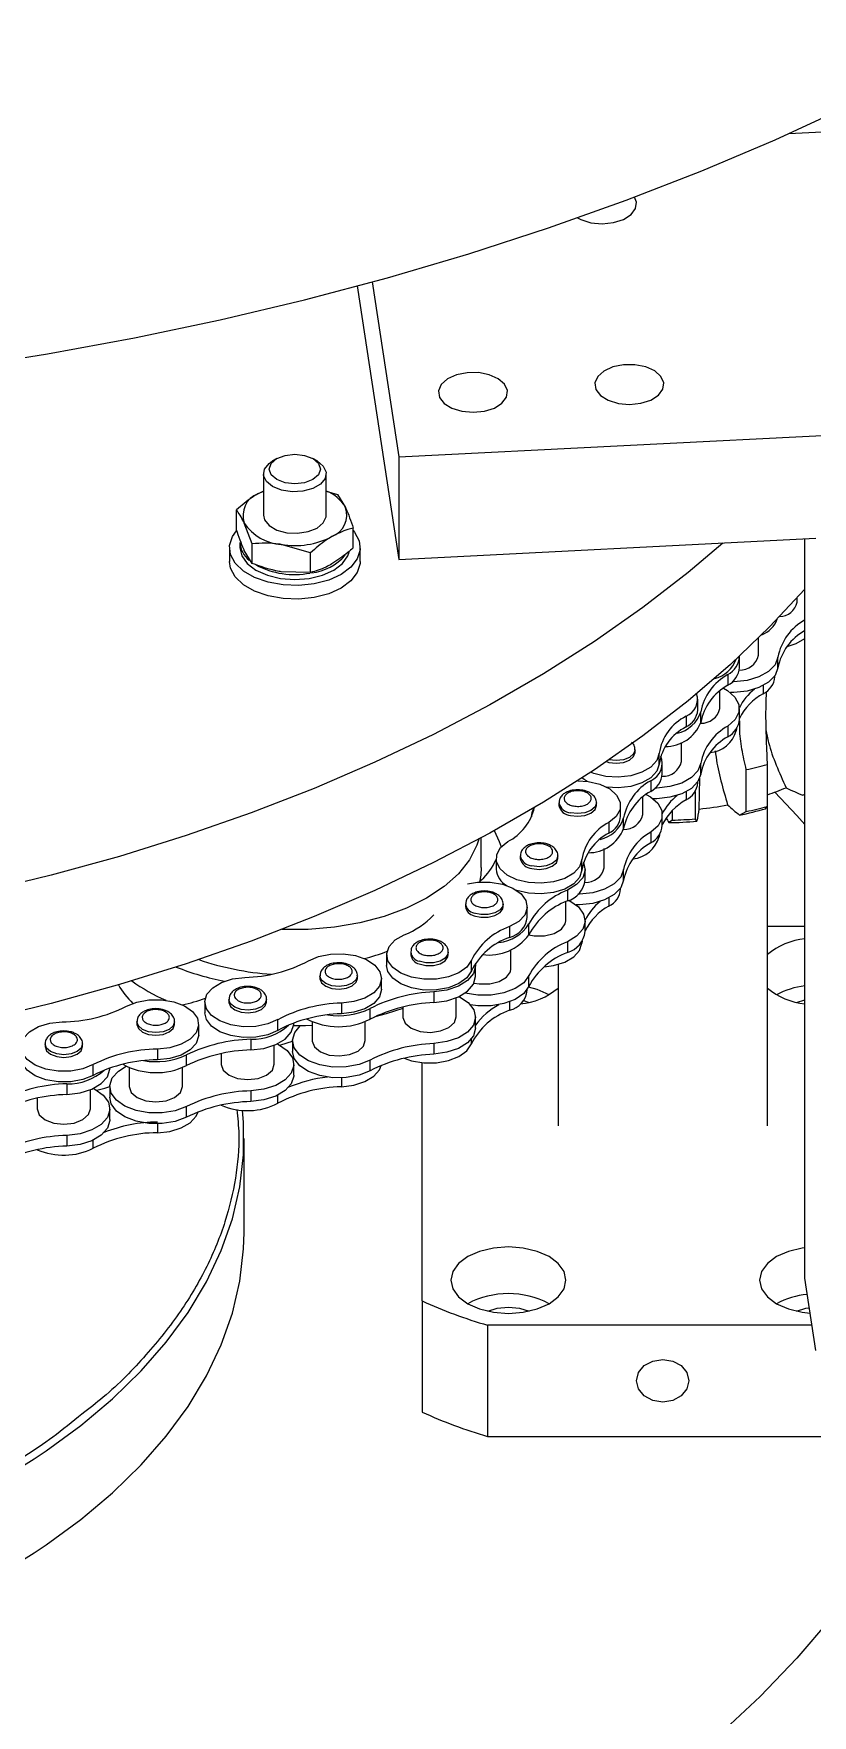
# Model space of a CAD drawing. Header units: millimetres. Extents: x 334 to 3694, y 0 to 2376.
# Drawn here: x 3225.7 to 3270.4, y 1109.7 to 1206.1 of the extents above; entities that cross this region are included whole.
import ezdxf

# ---------------------------------------------------------------- set-up
doc = ezdxf.new("R2010")
doc.units = ezdxf.units.MM
doc.header["$LTSCALE"] = 3
doc.layers.add('1_외형선', color=7, linetype='Continuous', lineweight=25)

msp = doc.modelspace()

# ---------------------------------------------------------------- linework, layer by layer
at = {"layer": '1_외형선'}
for p, q in [((3303.798, 1202.075), (3268.997, 1200.317)), ((3260.27, 1196.4), (3260.163, 1196.683)), ((3244.267, 1191.591), (3246.641, 1175.924)), ((3245.123, 1191.823), (3246.641, 1181.803)), ((3246.641, 1181.803), (3306.413, 1184.822)), ((3239.653, 1181.699), (3239.418, 1181.563)), ((3241.964, 1181.563), (3241.729, 1181.699)), ((3246.641, 1181.803), (3246.641, 1175.924)), ((3238.891, 1180.829), (3238.891, 1178.455)), ((3242.491, 1178.455), (3242.491, 1180.829)), ((3238.891, 1179.821), (3238.57, 1179.679)), ((3242.491, 1179.841), (3243.14, 1179.65)), ((3243.14, 1179.65), (3243.589, 1178.903)), ((3237.345, 1177.623), (3237.345, 1178.754)), ((3238.241, 1176.822), (3237.793, 1178.007)), ((3244.037, 1176.588), (3244.037, 1177.718)), ((3237.541, 1176.887), (3237.541, 1176.593)), ((3238.241, 1175.692), (3238.241, 1176.822)), ((3241.587, 1176.304), (3239.914, 1176.782)), ((3246.641, 1175.924), (3270.55, 1177.132)), ((3269.923, 1134.73), (3269.923, 1177.1)), ((3236.941, 1176.593), (3236.941, 1175.809)), ((3238.241, 1175.692), (3237.793, 1176.439)), ((3241.587, 1175.174), (3241.587, 1176.304)), ((3244.441, 1175.809), (3244.441, 1176.593)), ((3241.587, 1175.174), (3239.914, 1175.214)), ((3269.476, 1173.469), (3269.476, 1173.712)), ((3267.266, 1170.426), (3267.266, 1171.423)), ((3266.171, 1169.726), (3266.171, 1170.338)), ((3268.376, 1169.71), (3268.376, 1170.323)), ((3265.505, 1169.326), (3265.505, 1168.714)), ((3268.202, 1169.201), (3268.202, 1169.261)), ((3265.055, 1167.384), (3265.055, 1168.384)), ((3267.533, 1168.695), (3267.533, 1168.228)), ((3263.781, 1167.296), (3263.781, 1167.908)), ((3263.955, 1166.579), (3263.955, 1167.192)), ((3266.171, 1166.771), (3266.171, 1167.384)), ((3263.113, 1166.935), (3263.113, 1166.323)), ((3265.505, 1166.372), (3265.505, 1165.76)), ((3266.003, 1166.236), (3265.99, 1166.103)), ((3265.99, 1166.103), (3265.99, 1166.216)), ((3262.845, 1164.341), (3262.845, 1165.439)), ((3260.188, 1164.866), (3260.188, 1165.017)), ((3261.569, 1164.197), (3261.569, 1164.81)), ((3261.751, 1163.641), (3261.751, 1164.253)), ((3263.955, 1163.625), (3263.955, 1164.238)), ((3267.764, 1164.168), (3267.764, 1161.767)), ((3261.085, 1163.241), (3261.085, 1162.629)), ((3263.867, 1161.62), (3263.894, 1163.364)), ((3263.896, 1163.364), (3263.896, 1163.392)), ((3266.567, 1161.474), (3266.567, 1163.875)), ((3260.635, 1161.299), (3260.635, 1162.299)), ((3263.113, 1162.61), (3263.113, 1162.143)), ((3263.628, 1162.624), (3263.628, 1161.051)), ((3263.781, 1163.117), (3263.781, 1163.176)), ((3267.779, 1143.469), (3267.779, 1162.44)), ((3269.81, 1162.408), (3269.923, 1162.47)), ((3269.923, 1162.458), (3269.81, 1162.408)), ((3255.824, 1161.975), (3255.824, 1161.823)), ((3257.978, 1161.823), (3257.978, 1161.975)), ((3259.361, 1161.211), (3259.361, 1161.823)), ((3261.751, 1160.687), (3261.751, 1161.299)), ((3262.333, 1160.985), (3262.333, 1161.539)), ((3266.18, 1161.271), (3266.567, 1161.474)), ((3267.674, 1161.638), (3267.764, 1161.767)), ((3254.261, 1161.211), (3254.261, 1161.174)), ((3258.692, 1160.85), (3258.692, 1160.238)), ((3259.534, 1160.495), (3259.534, 1161.107)), ((3262.333, 1160.985), (3262.119, 1160.838)), ((3263.736, 1160.92), (3263.628, 1161.051)), ((3251.371, 1158.27), (3251.371, 1159.967)), ((3258.425, 1158.256), (3258.425, 1159.354)), ((3261.085, 1160.287), (3261.085, 1159.675)), ((3261.583, 1160.151), (3261.569, 1160.018)), ((3261.569, 1160.018), (3261.569, 1160.131)), ((3252.134, 1158.549), (3252.23, 1158.721)), ((3252.23, 1158.781), (3252.23, 1158.168)), ((3253.613, 1158.933), (3253.613, 1158.781)), ((3255.767, 1158.781), (3255.767, 1158.933)), ((3257.148, 1158.112), (3257.148, 1158.725)), ((3257.33, 1157.556), (3257.33, 1158.168)), ((3259.534, 1157.54), (3259.534, 1158.153)), ((3256.309, 1156.964), (3256.309, 1156.352)), ((3258.692, 1156.525), (3258.692, 1156.059)), ((3259.361, 1157.032), (3259.361, 1157.091)), ((3250.473, 1156.176), (3250.473, 1156.024)), ((3252.627, 1156.024), (3252.627, 1156.176)), ((3254.01, 1155.412), (3254.01, 1156.024)), ((3256.214, 1155.214), (3256.214, 1156.309)), ((3253.002, 1154.878), (3253.002, 1154.265)), ((3254.106, 1154.418), (3254.106, 1155.031)), ((3257.33, 1154.602), (3257.33, 1155.214)), ((3267.779, 1154.9), (3269.923, 1154.9)), ((3253.074, 1152.457), (3253.074, 1153.555)), ((3256.309, 1154.01), (3256.309, 1153.398)), ((3257.162, 1154.066), (3257.148, 1153.933)), ((3257.148, 1153.933), (3257.148, 1154.046)), ((3245.95, 1153.268), (3245.95, 1152.655)), ((3247.333, 1153.419), (3247.333, 1153.268)), ((3249.487, 1153.268), (3249.487, 1153.419)), ((3250.808, 1152.34), (3250.808, 1152.952)), ((3251.05, 1152.043), (3251.05, 1152.655)), ((3255.779, 1152.716), (3255.779, 1143.469)), ((3242.123, 1152.064), (3242.123, 1151.912)), ((3244.277, 1151.912), (3244.277, 1152.064)), ((3245.66, 1151.299), (3245.66, 1151.912)), ((3254.106, 1151.464), (3254.106, 1152.076)), ((3236.912, 1150.708), (3236.912, 1150.556)), ((3239.066, 1150.556), (3239.066, 1150.708)), ((3248.659, 1151.138), (3248.659, 1150.525)), ((3249.934, 1149.701), (3249.934, 1150.798)), ((3254.01, 1151.233), (3254.01, 1151.292)), ((3269.445, 1150.54), (3269.923, 1150.692)), ((3235.529, 1150.556), (3235.529, 1149.944)), ((3243.361, 1150.495), (3243.361, 1149.882)), ((3245.004, 1149.575), (3245.004, 1150.187)), ((3246.886, 1150.273), (3246.886, 1149.701)), ((3251.05, 1149.088), (3251.05, 1149.701)), ((3253.002, 1150.572), (3253.002, 1150.086)), ((3253.795, 1150.652), (3254.113, 1150.54)), ((3231.642, 1149.432), (3231.642, 1149.28)), ((3233.796, 1149.28), (3233.796, 1149.432)), ((3235.179, 1148.668), (3235.179, 1149.28)), ((3239.722, 1148.935), (3239.722, 1149.548)), ((3240.629, 1149.331), (3240.629, 1149.358)), ((3241.676, 1149.443), (3241.676, 1148.345)), ((3244.724, 1148.345), (3244.724, 1149.443)), ((3226.372, 1148.156), (3226.372, 1148.004)), ((3228.526, 1148.004), (3228.526, 1148.156)), ((3232.816, 1147.861), (3232.816, 1147.249)), ((3238.169, 1148.423), (3238.169, 1147.811)), ((3239.513, 1146.99), (3239.513, 1148.087)), ((3240.56, 1148.345), (3240.56, 1147.733)), ((3248.659, 1148.184), (3248.659, 1147.571)), ((3250.808, 1148.161), (3250.808, 1148.452)), ((3229.134, 1146.358), (3229.134, 1146.97)), ((3231.195, 1146.811), (3231.195, 1145.714)), ((3234.243, 1145.714), (3234.243, 1146.811)), ((3234.472, 1146.916), (3234.472, 1147.528)), ((3236.465, 1147.602), (3236.465, 1146.99)), ((3240.629, 1146.377), (3240.629, 1146.99)), ((3245.004, 1146.62), (3245.004, 1147.233)), ((3247.979, 1133.431), (3247.979, 1147.078)), ((3227.628, 1145.871), (3227.628, 1145.259)), ((3243.361, 1146.212), (3243.361, 1145.703)), ((3225.925, 1145.05), (3225.925, 1144.438)), ((3228.973, 1144.438), (3228.973, 1145.535)), ((3230.079, 1145.714), (3230.079, 1145.101)), ((3238.169, 1145.469), (3238.169, 1144.857)), ((3239.722, 1144.756), (3239.722, 1145.227)), ((3230.089, 1143.825), (3230.089, 1144.438)), ((3234.472, 1143.962), (3234.472, 1144.574)), ((3232.816, 1143.578), (3232.816, 1143.07)), ((3227.628, 1142.917), (3227.628, 1142.305)), ((3229.134, 1142.178), (3229.134, 1142.652)), ((3237.779, 1137.345), (3237.779, 1142.735)), ((3270.55, 1130.589), (3269.923, 1134.73)), ((3247.979, 1133.431), (3247.979, 1127.062)), ((3270.33, 1132.039), (3251.739, 1132.039)), ((3251.739, 1132.039), (3251.739, 1125.67)), ((3251.739, 1125.67), (3271.819, 1125.67))]:
    msp.add_line(p, q, dxfattribs=at)
at = {"layer": '1_외형선', "flags": 128}
for points in [[(3221.48, 1186.905), (3226.522, 1187.706), (3231.503, 1188.624), (3236.415, 1189.658), (3241.251, 1190.806), (3246.002, 1192.067), (3250.661, 1193.437), (3255.22, 1194.915), (3259.672, 1196.499), (3264.008, 1198.186), (3268.223, 1199.972), (3272.309, 1201.856), (3276.259, 1203.834), (3280.067, 1205.902), (3283.727, 1208.058)], [(3256.893, 1195.494), (3257.088, 1195.395), (3257.663, 1195.217), (3258.306, 1195.157), (3258.949, 1195.221), (3259.52, 1195.401), (3259.96, 1195.679), (3260.219, 1196.024), (3260.27, 1196.4)], [(3252.873, 1185.595), (3252.71, 1185.959), (3252.351, 1186.273), (3251.835, 1186.503), (3251.217, 1186.624), (3250.565, 1186.622), (3249.95, 1186.498), (3249.437, 1186.266), (3249.083, 1185.95), (3248.926, 1185.585), (3248.983, 1185.21), (3249.248, 1184.866), (3249.691, 1184.59), (3250.266, 1184.413), (3250.909, 1184.352), (3251.552, 1184.416), (3252.124, 1184.597), (3252.563, 1184.875), (3252.822, 1185.22), (3252.873, 1185.595)], [(3261.838, 1186.048), (3261.676, 1186.412), (3261.317, 1186.726), (3260.8, 1186.956), (3260.183, 1187.077), (3259.531, 1187.075), (3258.916, 1186.951), (3258.403, 1186.719), (3258.049, 1186.403), (3257.892, 1186.037), (3257.949, 1185.663), (3258.213, 1185.319), (3258.657, 1185.043), (3259.232, 1184.865), (3259.875, 1184.805), (3260.517, 1184.869), (3261.089, 1185.05), (3261.529, 1185.328), (3261.788, 1185.673), (3261.838, 1186.048)], [(3241.964, 1181.564), (3242.322, 1181.268), (3242.484, 1180.919), (3242.43, 1180.56), (3242.165, 1180.233), (3241.723, 1179.978), (3241.157, 1179.825), (3240.534, 1179.794), (3239.93, 1179.887), (3239.418, 1180.094), (3239.059, 1180.39), (3238.898, 1180.738), (3238.952, 1181.098), (3239.216, 1181.425), (3239.418, 1181.563)], [(3241.728, 1181.699), (3242.046, 1181.425), (3242.158, 1181.1), (3242.046, 1180.776), (3241.728, 1180.501), (3241.252, 1180.318), (3240.691, 1180.253), (3240.129, 1180.318), (3239.653, 1180.501), (3239.335, 1180.776), (3239.224, 1181.1), (3239.335, 1181.425), (3239.653, 1181.699), (3240.129, 1181.883), (3240.691, 1181.947), (3241.252, 1181.883), (3241.728, 1181.699)], [(3238.57, 1179.679), (3238.865, 1179.829), (3238.891, 1179.84)], [(3238.891, 1178.455), (3238.952, 1178.186), (3239.216, 1177.859), (3239.658, 1177.604), (3240.225, 1177.451), (3240.848, 1177.42), (3241.452, 1177.513), (3241.964, 1177.72), (3242.322, 1178.016), (3242.484, 1178.364), (3242.491, 1178.455)], [(3265.214, 1176.862), (3263.225, 1175.171), (3260.626, 1173.158), (3257.861, 1171.219), (3254.938, 1169.36), (3251.862, 1167.585), (3248.642, 1165.897), (3245.284, 1164.301), (3241.796, 1162.801), (3238.187, 1161.4), (3234.465, 1160.101), (3230.638, 1158.907), (3226.716, 1157.821), (3222.708, 1156.846)], [(3244.037, 1177.57), (3244.11, 1177.482), (3244.379, 1176.983), (3244.434, 1176.462), (3244.271, 1175.949), (3243.9, 1175.473), (3243.342, 1175.062), (3242.631, 1174.74), (3241.806, 1174.526), (3240.917, 1174.432), (3240.015, 1174.464), (3239.152, 1174.619), (3238.378, 1174.889), (3237.739, 1175.258), (3237.271, 1175.705), (3237.002, 1176.203), (3236.948, 1176.724), (3237.111, 1177.237), (3237.34, 1177.565)], [(3244.441, 1175.809), (3244.434, 1175.679), (3244.271, 1175.165), (3243.9, 1174.689), (3243.342, 1174.278), (3242.631, 1173.957), (3241.806, 1173.742), (3240.917, 1173.648), (3240.015, 1173.68), (3239.152, 1173.835), (3238.378, 1174.105), (3237.739, 1174.474), (3237.271, 1174.921), (3237.002, 1175.419), (3236.941, 1175.809)], [(3237.541, 1176.593), (3237.648, 1176.122), (3237.963, 1175.684), (3238.463, 1175.307), (3239.116, 1175.018), (3239.876, 1174.837), (3240.691, 1174.775), (3241.506, 1174.837), (3242.266, 1175.018), (3242.918, 1175.307), (3243.419, 1175.684), (3243.734, 1176.122), (3243.808, 1176.333)], [(3269.923, 1174.21), (3267.902, 1172.055), (3265.652, 1169.906), (3263.225, 1167.822), (3260.626, 1165.809), (3257.861, 1163.87), (3254.938, 1162.011), (3251.862, 1160.236), (3248.642, 1158.548), (3245.284, 1156.952), (3241.796, 1155.452), (3238.187, 1154.051), (3234.465, 1152.752), (3230.638, 1151.558), (3226.716, 1150.472), (3222.708, 1149.498)], [(3268.907, 1170.935), (3269.424, 1171.106), (3269.923, 1171.394)], [(3268.376, 1170.323), (3268.212, 1169.889), (3267.839, 1169.501), (3267.288, 1169.191), (3266.606, 1168.986), (3265.851, 1168.904), (3265.753, 1168.902)], [(3268.376, 1169.71), (3268.212, 1169.276), (3267.839, 1168.888), (3267.288, 1168.579), (3266.606, 1168.374), (3265.851, 1168.291), (3265.653, 1168.291)], [(3265.253, 1168.539), (3265.489, 1168.406), (3265.917, 1168.037), (3266.141, 1167.613), (3266.145, 1167.169), (3265.927, 1166.743), (3265.505, 1166.372)], [(3261.569, 1164.81), (3261.433, 1164.397), (3261.095, 1164.026), (3260.583, 1163.728), (3259.942, 1163.529), (3259.229, 1163.447), (3258.505, 1163.489), (3257.835, 1163.652), (3257.644, 1163.726)], [(3258.549, 1164.335), (3258.694, 1164.292), (3259.106, 1164.244), (3259.519, 1164.29), (3259.869, 1164.424), (3260.104, 1164.625), (3260.188, 1164.863), (3260.188, 1164.866)], [(3261.569, 1164.197), (3261.433, 1163.785), (3261.095, 1163.413), (3260.583, 1163.115), (3259.942, 1162.917), (3259.229, 1162.835), (3258.571, 1162.868)], [(3260.188, 1165.014), (3260.104, 1164.777), (3259.869, 1164.576), (3259.519, 1164.442), (3259.106, 1164.396), (3258.694, 1164.444)], [(3263.955, 1164.238), (3263.792, 1163.804), (3263.419, 1163.416), (3262.868, 1163.106), (3262.186, 1162.901), (3261.43, 1162.819), (3261.332, 1162.817)], [(3256.907, 1163.243), (3257.506, 1163.2), (3258.177, 1163.037), (3258.736, 1162.769), (3259.135, 1162.418), (3259.338, 1162.015), (3259.329, 1161.595), (3259.107, 1161.195), (3258.692, 1160.85)], [(3257.445, 1163.208), (3257.275, 1163.308), (3257.146, 1163.399)], [(3263.955, 1163.625), (3263.792, 1163.192), (3263.419, 1162.803), (3262.868, 1162.494), (3262.186, 1162.289), (3261.43, 1162.206), (3261.225, 1162.206)], [(3260.833, 1162.454), (3261.069, 1162.321), (3261.496, 1161.952), (3261.721, 1161.528), (3261.724, 1161.084), (3261.506, 1160.658), (3261.085, 1160.287)], [(3268.205, 1162.589), (3269.47, 1161.246), (3269.923, 1160.741)], [(3254.261, 1161.175), (3254.287, 1161.426), (3254.39, 1161.682)], [(3257.977, 1161.971), (3257.894, 1161.735), (3257.659, 1161.533), (3257.308, 1161.4), (3256.896, 1161.353), (3256.484, 1161.402)], [(3256.484, 1161.25), (3256.896, 1161.201), (3257.308, 1161.248), (3257.659, 1161.382), (3257.894, 1161.583), (3257.978, 1161.82), (3257.978, 1161.823)], [(3252.121, 1160.379), (3252.409, 1159.763), (3252.517, 1159.446)], [(3251.237, 1159.895), (3251.127, 1159.556), (3250.697, 1158.712), (3250.064, 1157.912), (3249.241, 1157.172), (3248.243, 1156.507), (3247.091, 1155.931), (3245.809, 1155.455), (3244.423, 1155.09), (3242.961, 1154.842), (3241.453, 1154.717), (3239.948, 1154.716)], [(3257.148, 1158.725), (3257.013, 1158.312), (3256.674, 1157.941), (3256.162, 1157.643), (3255.521, 1157.444), (3254.808, 1157.362), (3254.085, 1157.404), (3253.414, 1157.567), (3252.855, 1157.835), (3252.456, 1158.186), (3252.253, 1158.589), (3252.262, 1159.009), (3252.484, 1159.409), (3252.898, 1159.754)], [(3255.767, 1158.929), (3255.683, 1158.692), (3255.448, 1158.491), (3255.098, 1158.357), (3254.685, 1158.311), (3254.274, 1158.359)], [(3254.274, 1158.207), (3254.685, 1158.159), (3255.098, 1158.205), (3255.448, 1158.339), (3255.683, 1158.54), (3255.767, 1158.778), (3255.767, 1158.781)], [(3257.236, 1158.572), (3257.243, 1158.558), (3257.329, 1158.117), (3257.191, 1157.68), (3256.841, 1157.285), (3256.309, 1156.964)], [(3250.577, 1157.328), (3251.158, 1157.426), (3251.885, 1157.431), (3252.583, 1157.313), (3253.191, 1157.082), (3253.655, 1156.759), (3253.935, 1156.372), (3254.007, 1155.954), (3253.864, 1155.542), (3253.519, 1155.173), (3253.002, 1154.878)], [(3251.371, 1158.27), (3251.344, 1157.83), (3251.272, 1157.435)], [(3257.148, 1158.112), (3257.013, 1157.7), (3256.674, 1157.328), (3256.162, 1157.03), (3255.521, 1156.832), (3254.808, 1156.75), (3254.085, 1156.792), (3253.414, 1156.954), (3253.403, 1156.958)], [(3259.534, 1157.54), (3259.371, 1157.107), (3258.998, 1156.718), (3258.447, 1156.409), (3257.765, 1156.204), (3257.01, 1156.121), (3256.805, 1156.121)], [(3259.534, 1158.153), (3259.371, 1157.719), (3258.998, 1157.331), (3258.447, 1157.021), (3257.765, 1156.816), (3257.01, 1156.734), (3256.912, 1156.732)], [(3252.627, 1156.174), (3252.608, 1156.059), (3252.45, 1155.834), (3252.155, 1155.662), (3251.768, 1155.567), (3251.348, 1155.565), (3250.958, 1155.656)], [(3250.958, 1155.505), (3251.348, 1155.413), (3251.768, 1155.415), (3252.155, 1155.51), (3252.45, 1155.682), (3252.608, 1155.907), (3252.627, 1156.024)], [(3256.38, 1156.385), (3256.447, 1156.352), (3256.94, 1156.011), (3257.243, 1155.603), (3257.329, 1155.162), (3257.191, 1154.726), (3256.841, 1154.33), (3256.309, 1154.01)], [(3254.099, 1154.403), (3254.404, 1154.35), (3254.998, 1154.352), (3255.546, 1154.486), (3255.964, 1154.731), (3256.187, 1155.049), (3256.214, 1155.214)], [(3250.808, 1152.952), (3250.544, 1152.561), (3250.093, 1152.232), (3249.495, 1151.993), (3248.802, 1151.866), (3248.075, 1151.861), (3247.377, 1151.979), (3246.769, 1152.209), (3246.305, 1152.533), (3246.025, 1152.92), (3245.953, 1153.338), (3246.096, 1153.749), (3246.441, 1154.119), (3246.958, 1154.414)], [(3254.979, 1152.579), (3255.521, 1152.653), (3256.162, 1152.851), (3256.674, 1153.149), (3257.013, 1153.521), (3257.148, 1153.933)], [(3241.467, 1152.92), (3242.054, 1153.169), (3242.74, 1153.307), (3243.467, 1153.324), (3244.17, 1153.217), (3244.789, 1152.996), (3245.268, 1152.68), (3245.567, 1152.298), (3245.659, 1151.881), (3245.536, 1151.467), (3245.209, 1151.093), (3244.706, 1150.789), (3244.072, 1150.584), (3243.361, 1150.495)], [(3250.808, 1152.34), (3250.544, 1151.949), (3250.093, 1151.619), (3249.495, 1151.381), (3248.802, 1151.253), (3248.075, 1151.248), (3247.377, 1151.366), (3246.769, 1151.597), (3246.305, 1151.92), (3246.025, 1152.307), (3245.95, 1152.655)], [(3249.487, 1153.418), (3249.468, 1153.303), (3249.31, 1153.078), (3249.015, 1152.905), (3248.628, 1152.811), (3248.207, 1152.809), (3247.818, 1152.9)], [(3247.818, 1152.748), (3248.207, 1152.657), (3248.628, 1152.659), (3249.015, 1152.753), (3249.31, 1152.926), (3249.468, 1153.151), (3249.487, 1153.268)], [(3251.041, 1152.782), (3251.05, 1152.632), (3250.926, 1152.194), (3250.589, 1151.795), (3250.068, 1151.469), (3249.406, 1151.244), (3248.659, 1151.138)], [(3239.722, 1149.548), (3239.135, 1149.3), (3238.449, 1149.161), (3237.722, 1149.145), (3237.019, 1149.251), (3236.4, 1149.472), (3235.921, 1149.788), (3235.622, 1150.17), (3235.53, 1150.587), (3235.653, 1151.001), (3235.98, 1151.376), (3236.483, 1151.679), (3237.117, 1151.884), (3237.828, 1151.973)], [(3242.218, 1151.808), (3242.123, 1152.045), (3242.123, 1152.067)], [(3242.123, 1151.912), (3242.123, 1151.893), (3242.218, 1151.656)], [(3244.277, 1152.065), (3244.207, 1151.844), (3243.984, 1151.638), (3243.642, 1151.497), (3243.233, 1151.442), (3242.818, 1151.482), (3242.462, 1151.611), (3242.218, 1151.808)], [(3242.218, 1151.656), (3242.462, 1151.459), (3242.818, 1151.33), (3243.233, 1151.29), (3243.642, 1151.345), (3243.984, 1151.486), (3244.207, 1151.692), (3244.277, 1151.912)], [(3248.659, 1150.525), (3249.406, 1150.631), (3250.068, 1150.857), (3250.589, 1151.183), (3250.926, 1151.582), (3251.05, 1152.02), (3251.05, 1152.043)], [(3254.106, 1152.076), (3253.808, 1151.667), (3253.317, 1151.325), (3252.677, 1151.079), (3251.942, 1150.95), (3251.173, 1150.949), (3250.446, 1151.073)], [(3250.959, 1151.646), (3251.264, 1151.593), (3251.858, 1151.596), (3252.406, 1151.73), (3252.823, 1151.974), (3253.047, 1152.292), (3253.074, 1152.457)], [(3231.033, 1150.315), (3231.631, 1150.554), (3232.324, 1150.682), (3233.051, 1150.687), (3233.749, 1150.57), (3234.357, 1150.34), (3234.822, 1150.017), (3235.103, 1149.63), (3235.176, 1149.212), (3235.034, 1148.8), (3234.69, 1148.431), (3234.174, 1148.135), (3233.53, 1147.94), (3232.816, 1147.861)], [(3237.007, 1150.453), (3236.913, 1150.689), (3236.912, 1150.711)], [(3239.066, 1150.709), (3238.997, 1150.488), (3238.774, 1150.282), (3238.432, 1150.141), (3238.022, 1150.087), (3237.608, 1150.127), (3237.252, 1150.255), (3237.007, 1150.453)], [(3245.66, 1151.299), (3245.659, 1151.269), (3245.536, 1150.855), (3245.209, 1150.48), (3244.706, 1150.177), (3244.072, 1149.972), (3243.361, 1149.882)], [(3250.1, 1150.872), (3250.129, 1150.858), (3250.633, 1150.523), (3250.949, 1150.118), (3251.05, 1149.678), (3250.926, 1149.24), (3250.589, 1148.841), (3250.068, 1148.515), (3249.406, 1148.289), (3248.659, 1148.184)], [(3254.106, 1151.464), (3253.808, 1151.055), (3253.317, 1150.713), (3252.677, 1150.467), (3251.942, 1150.338), (3251.173, 1150.337), (3250.765, 1150.39)], [(3255.262, 1150.971), (3254.579, 1151.274), (3254.08, 1151.409)], [(3239.722, 1148.935), (3239.135, 1148.687), (3238.449, 1148.549), (3237.722, 1148.532), (3237.019, 1148.639), (3236.4, 1148.86), (3235.921, 1149.175), (3235.622, 1149.558), (3235.529, 1149.944)], [(3236.912, 1150.556), (3236.913, 1150.537), (3237.007, 1150.301)], [(3237.007, 1150.301), (3237.252, 1150.103), (3237.608, 1149.975), (3238.022, 1149.935), (3238.432, 1149.989), (3238.774, 1150.13), (3238.997, 1150.336), (3239.066, 1150.556)], [(3246.886, 1150.181), (3245.923, 1149.88), (3245.273, 1149.712)], [(3246.886, 1149.701), (3246.887, 1149.674), (3247.02, 1149.339)], [(3247.02, 1149.339), (3247.366, 1149.06), (3247.87, 1148.878), (3248.457, 1148.822), (3249.036, 1148.899), (3249.52, 1149.098), (3249.835, 1149.389), (3249.934, 1149.701)], [(3229.134, 1146.97), (3228.537, 1146.731), (3227.844, 1146.603), (3227.117, 1146.597), (3226.419, 1146.715), (3225.811, 1146.945), (3225.346, 1147.268), (3225.065, 1147.655), (3224.992, 1148.072), (3225.133, 1148.484), (3225.478, 1148.854), (3225.994, 1149.149), (3226.638, 1149.345), (3227.352, 1149.423)], [(3231.726, 1149.192), (3231.642, 1149.429), (3231.642, 1149.438)], [(3231.642, 1149.28), (3231.642, 1149.278), (3231.726, 1149.04)], [(3233.796, 1149.43), (3233.716, 1149.197), (3233.484, 1148.994), (3233.136, 1148.859), (3232.724, 1148.81), (3232.311, 1148.857), (3231.961, 1148.991), (3231.726, 1149.192)], [(3231.726, 1149.04), (3231.961, 1148.839), (3232.311, 1148.705), (3232.724, 1148.659), (3233.136, 1148.707), (3233.484, 1148.843), (3233.716, 1149.045), (3233.796, 1149.28)], [(3238.169, 1147.811), (3238.92, 1147.905), (3239.593, 1148.121), (3240.129, 1148.439), (3240.484, 1148.832), (3240.627, 1149.268), (3240.629, 1149.331)], [(3245.004, 1147.233), (3244.372, 1146.98), (3243.641, 1146.843), (3242.872, 1146.833), (3242.131, 1146.952), (3241.481, 1147.188), (3240.976, 1147.523), (3240.66, 1147.928), (3240.56, 1148.368), (3240.683, 1148.806), (3241.001, 1149.189)], [(3241.676, 1149.21), (3241.292, 1149.196), (3240.617, 1149.187)], [(3251.05, 1149.088), (3251.05, 1149.066), (3250.926, 1148.628), (3250.589, 1148.229), (3250.068, 1147.902), (3249.406, 1147.677), (3248.659, 1147.571)], [(3226.456, 1147.916), (3226.372, 1148.153), (3226.372, 1148.162)], [(3226.372, 1148.004), (3226.372, 1148.002), (3226.456, 1147.764)], [(3228.526, 1148.154), (3228.446, 1147.921), (3228.214, 1147.718), (3227.865, 1147.583), (3227.454, 1147.534), (3227.041, 1147.581), (3226.691, 1147.715), (3226.456, 1147.916)], [(3226.456, 1147.764), (3226.691, 1147.563), (3227.041, 1147.429), (3227.454, 1147.383), (3227.865, 1147.431), (3228.214, 1147.567), (3228.446, 1147.769), (3228.526, 1148.004)], [(3235.179, 1148.668), (3235.176, 1148.6), (3235.034, 1148.188), (3234.69, 1147.818), (3234.174, 1147.523), (3233.53, 1147.327), (3232.816, 1147.249)], [(3239.679, 1148.161), (3239.76, 1148.12), (3240.249, 1147.777), (3240.547, 1147.368), (3240.627, 1146.927), (3240.484, 1146.491), (3240.129, 1146.097), (3239.593, 1145.779), (3238.92, 1145.563), (3238.169, 1145.469)], [(3239.824, 1148.085), (3240.251, 1148.211), (3240.56, 1148.319)], [(3241.676, 1148.345), (3241.676, 1148.318), (3241.81, 1147.984)], [(3241.81, 1147.984), (3242.156, 1147.704), (3242.66, 1147.522), (3243.246, 1147.466), (3243.826, 1147.543), (3244.31, 1147.743), (3244.625, 1148.034), (3244.724, 1148.345)], [(3246.949, 1147.333), (3247.377, 1147.187), (3248.075, 1147.069), (3248.802, 1147.074), (3249.495, 1147.202), (3250.093, 1147.44), (3250.544, 1147.77), (3250.808, 1148.161)], [(3229.134, 1146.358), (3228.537, 1146.118), (3227.844, 1145.99), (3227.117, 1145.985), (3226.419, 1146.102), (3225.811, 1146.332), (3225.346, 1146.655), (3225.065, 1147.042), (3224.989, 1147.392)], [(3234.472, 1144.574), (3233.829, 1144.331), (3233.092, 1144.205), (3232.323, 1144.207), (3231.587, 1144.337), (3230.948, 1144.583), (3230.459, 1144.926), (3230.162, 1145.335), (3230.081, 1145.777), (3230.225, 1146.213), (3230.579, 1146.606), (3231.029, 1146.885)], [(3236.465, 1146.99), (3236.465, 1146.986), (3236.584, 1146.649)], [(3236.584, 1146.649), (3236.916, 1146.365), (3237.412, 1146.175), (3237.996, 1146.11), (3238.579, 1146.178), (3239.072, 1146.37), (3239.4, 1146.656), (3239.513, 1146.99)], [(3245.004, 1146.62), (3244.372, 1146.367), (3243.641, 1146.23), (3242.872, 1146.221), (3242.131, 1146.339), (3241.481, 1146.576), (3240.976, 1146.911), (3240.66, 1147.316), (3240.56, 1147.733)], [(3243.361, 1145.703), (3244.072, 1145.793), (3244.706, 1145.998), (3245.209, 1146.301), (3245.536, 1146.676), (3245.635, 1146.919)], [(3227.628, 1145.259), (3228.38, 1145.353), (3229.052, 1145.569), (3229.588, 1145.887), (3229.943, 1146.28), (3230.087, 1146.717), (3230.089, 1146.779)], [(3240.629, 1146.377), (3240.627, 1146.314), (3240.484, 1145.878), (3240.129, 1145.484), (3239.593, 1145.166), (3238.92, 1144.951), (3238.169, 1144.857)], [(3229.139, 1145.609), (3229.22, 1145.568), (3229.709, 1145.225), (3230.006, 1144.816), (3230.087, 1144.375), (3229.943, 1143.939), (3229.588, 1143.545), (3229.052, 1143.227), (3228.38, 1143.011), (3227.628, 1142.917)], [(3229.342, 1145.5), (3229.793, 1145.624), (3230.079, 1145.717)], [(3234.472, 1143.962), (3233.829, 1143.718), (3233.092, 1143.592), (3232.323, 1143.594), (3231.587, 1143.724), (3230.948, 1143.971), (3230.459, 1144.313), (3230.162, 1144.723), (3230.079, 1145.101)], [(3231.195, 1145.714), (3231.195, 1145.71), (3231.314, 1145.373)], [(3231.314, 1145.373), (3231.646, 1145.089), (3232.142, 1144.899), (3232.726, 1144.834), (3233.308, 1144.902), (3233.801, 1145.094), (3234.13, 1145.381), (3234.243, 1145.714)], [(3225.756, 1124.391), (3226.434, 1124.844), (3228.423, 1126.298), (3230.238, 1127.824), (3231.873, 1129.418), (3233.32, 1131.071), (3234.572, 1132.775), (3235.624, 1134.525), (3236.472, 1136.311), (3237.111, 1138.126), (3237.538, 1139.961), (3237.752, 1141.809), (3237.752, 1143.66), (3237.697, 1144.355)], [(3225.925, 1144.438), (3225.925, 1144.434), (3226.043, 1144.097)], [(3226.043, 1144.097), (3226.376, 1143.813), (3226.872, 1143.623), (3227.456, 1143.558), (3228.038, 1143.626), (3228.531, 1143.818), (3228.859, 1144.105), (3228.973, 1144.438)], [(3232.816, 1143.07), (3233.53, 1143.148), (3234.174, 1143.344), (3234.69, 1143.639), (3235.034, 1144.009), (3235.148, 1144.263)], [(3230.089, 1143.825), (3230.087, 1143.762), (3229.943, 1143.326), (3229.588, 1142.932), (3229.052, 1142.614), (3228.38, 1142.399), (3227.628, 1142.305)], [(3225.756, 1119.002), (3226.434, 1119.455), (3228.423, 1120.908), (3230.238, 1122.435), (3231.873, 1124.029), (3233.32, 1125.681), (3234.572, 1127.386), (3235.624, 1129.136), (3236.472, 1130.922), (3237.111, 1132.736), (3237.538, 1134.572), (3237.752, 1136.419), (3237.779, 1137.345)], [(3249.629, 1134.62), (3249.742, 1134.127), (3250.071, 1133.668), (3250.596, 1133.273), (3251.279, 1132.971), (3252.075, 1132.78), (3252.929, 1132.715), (3253.783, 1132.78), (3254.579, 1132.971), (3255.263, 1133.273), (3255.787, 1133.668), (3256.117, 1134.127), (3256.229, 1134.62), (3256.117, 1135.113), (3255.787, 1135.573), (3255.263, 1135.967), (3254.579, 1136.27), (3253.783, 1136.461), (3252.929, 1136.525), (3252.075, 1136.461), (3251.279, 1136.27), (3250.596, 1135.967), (3250.071, 1135.573), (3249.742, 1135.113), (3249.629, 1134.62)], [(3269.923, 1136.481), (3269.775, 1136.461), (3268.979, 1136.27), (3268.296, 1135.967), (3267.771, 1135.573), (3267.442, 1135.113), (3267.329, 1134.62)], [(3267.329, 1134.62), (3267.442, 1134.127), (3267.771, 1133.668), (3268.296, 1133.273), (3268.979, 1132.971), (3269.775, 1132.78), (3270.226, 1132.73)], [(3251.745, 1132.842), (3252.286, 1133.007), (3252.929, 1133.069)], [(3252.929, 1133.069), (3253.572, 1133.007), (3254.113, 1132.842)], [(3269.445, 1132.842), (3269.986, 1133.007), (3270.179, 1133.039)], [(3261.779, 1130.079), (3262.353, 1129.986), (3262.84, 1129.721), (3263.165, 1129.323), (3263.279, 1128.855), (3263.165, 1128.386), (3262.84, 1127.989), (3262.353, 1127.723), (3261.779, 1127.63), (3261.205, 1127.723), (3260.718, 1127.989), (3260.393, 1128.386), (3260.279, 1128.855), (3260.393, 1129.323), (3260.718, 1129.721), (3261.205, 1129.986), (3261.779, 1130.079)], [(3195.779, 1115.242), (3196.177, 1115.272), (3199.34, 1115.58), (3202.461, 1116.009), (3205.524, 1116.558), (3208.518, 1117.224), (3211.428, 1118.003), (3214.241, 1118.893), (3216.945, 1119.889), (3219.527, 1120.988), (3221.977, 1122.184), (3224.283, 1123.471), (3225.756, 1124.391)], [(3196.027, 1109.871), (3196.177, 1109.883), (3199.34, 1110.191), (3202.461, 1110.62), (3205.524, 1111.169), (3208.518, 1111.834), (3211.428, 1112.614), (3214.241, 1113.504), (3216.945, 1114.5), (3219.527, 1115.599), (3221.977, 1116.794), (3224.283, 1118.082), (3225.756, 1119.002)], [(3273.454, 1117.967), (3273.135, 1117.508), (3271.398, 1115.206), (3269.47, 1112.955), (3267.356, 1110.761), (3265.061, 1108.628), (3262.591, 1106.561), (3259.95, 1104.566), (3257.145, 1102.647), (3254.183, 1100.809), (3251.071, 1099.055), (3247.815, 1097.39), (3244.424, 1095.817), (3240.905, 1094.342), (3237.267, 1092.966), (3233.518, 1091.693), (3229.666, 1090.526), (3225.722, 1089.468), (3221.694, 1088.521)]]:
    msp.add_lwpolyline(points, dxfattribs=at)
at = {"layer": '1_외형선'}
for centre, radius, start, end in [((3239.037, 1178.446), 1.319, 110.74208, 199.461), ((3241.73, 1177.838), 2.142, 29.82384, 69.19664), ((3242.345, 1178.464), 1.319, 290.74208, 19.461), ((3240.078, 1179.516), 2.739, 213.43888, 266.5665), ((3238.959, 1176.988), 1.422, 184.06222, 231.42255), ((3240.696, 1181.32), 4.605, 260.2289, 297.35717), ((3241.298, 1178.18), 3.046, 276.54652, 318.62137), ((3240.673, 1179.794), 4.739, 242.0359, 280.86285), ((3268.45, 1173.692), 1.049, 271.39322, 347.73), ((3266.852, 1173.092), 1.602, 292.1173, 338.41126), ((3271.436, 1169.73), 3.117, 118.96606, 169.03846), ((3271.436, 1169.118), 3.117, 118.96606, 169.03846), ((3264.381, 1170.755), 1.692, 282.51226, 341.03988), ((3264.958, 1170.408), 1.213, 296.83388, 358.6939), ((3266.206, 1170.665), 1.086, 267.52056, 347.29478), ((3267.015, 1166.599), 3.117, 118.96606, 169.03846), ((3264.948, 1169.806), 1.226, 297.04382, 356.26069), ((3267.033, 1169.288), 1.172, 295.27343, 355.76888), ((3262.719, 1167.907), 1.049, 292.03172, 17.84091), ((3267.015, 1165.987), 3.117, 118.96606, 169.03846), ((3268.875, 1166.119), 3.001, 128.00821, 154.31492), ((3269.175, 1165.291), 3.365, 119.19425, 153.202), ((3262.224, 1167.739), 1.815, 282.16215, 342.45857), ((3262.613, 1167.382), 1.172, 295.27343, 355.76888), ((3263.996, 1167.623), 1.086, 267.52056, 347.29478), ((3264.408, 1164.371), 2.873, 116.79701, 171.20751), ((3264.408, 1163.758), 2.873, 116.79701, 171.20751), ((3261.932, 1167.37), 2.172, 269.45738, 338.66283), ((3267.015, 1163.645), 3.117, 118.96606, 169.03846), ((3264.314, 1166.585), 1.744, 275.67598, 343.94555), ((3264.948, 1166.851), 1.226, 297.04382, 356.26069), ((3267.015, 1163.033), 3.117, 118.96606, 169.03846), ((3260.641, 1164.244), 1.097, 293.90268, 22.11772), ((3261.786, 1164.58), 1.086, 267.52056, 347.29478), ((3262.326, 1183.769), 20.341, 282.03303, 285.50434), ((3262.594, 1160.514), 3.117, 118.96606, 169.03846), ((3260.528, 1163.721), 1.226, 297.04382, 356.26069), ((3262.594, 1159.902), 3.117, 118.96606, 169.03846), ((3264.454, 1160.034), 3.001, 128.00821, 154.31492), ((3262.613, 1163.203), 1.172, 295.27343, 355.76888), ((3263.035, 1176.737), 15.063, 288.3586, 292.69706), ((3275.853, 1177.161), 15.943, 243.93142, 247.7251), ((3251.552, 1162.377), 2.948, 297.17268, 346.75402), ((3256.538, 1162.132), 0.732, 192.60308, 265.74479), ((3256.538, 1161.979), 0.731, 192.28178, 265.7951), ((3259.575, 1161.538), 1.086, 267.52056, 347.29478), ((3264.754, 1159.206), 3.365, 119.19425, 153.202), ((3258.994, 1162.165), 4.903, 345.2867, 353.61552), ((3261.891, 1181.123), 19.603, 275.78529, 280.59582), ((3272.219, 1169.057), 9.853, 226.97104, 232.2002), ((3262.301, 1180.332), 19.451, 281.50143, 286.03593), ((3262.326, 1181.368), 20.341, 282.03303, 285.50434), ((3259.987, 1158.286), 2.873, 116.79701, 171.20751), ((3257.511, 1161.285), 2.172, 269.45738, 338.66283), ((3257.803, 1161.654), 1.815, 282.16215, 342.45857), ((3258.192, 1161.297), 1.172, 295.27343, 355.76888), ((3260.528, 1160.766), 1.226, 297.04382, 356.26069), ((3267.372, 1163.901), 6.081, 207.34604, 210.24995), ((3261.784, 1183.511), 22.675, 270.84454, 274.93813), ((3261.785, 1184.692), 23.713, 271.32443, 274.45823), ((3259.987, 1157.673), 2.873, 116.79701, 171.20751), ((3262.594, 1157.56), 3.117, 118.96606, 169.03846), ((3262.594, 1156.948), 3.117, 118.96606, 169.03846), ((3259.893, 1160.5), 1.744, 275.67598, 343.94555), ((3249.195, 1159.951), 3.256, 309.39726, 334.5072), ((3254.328, 1159.09), 0.732, 192.60308, 265.74479), ((3254.327, 1158.936), 0.731, 192.28178, 265.7951), ((3253.363, 1158.24), 1.135, 183.63849, 242.3751), ((3255.945, 1157.696), 1.392, 285.14656, 354.24058), ((3257.365, 1158.495), 1.086, 267.52056, 347.29478), ((3257.799, 1153.045), 4.193, 110.81944, 151.73559), ((3258.192, 1157.118), 1.172, 295.27343, 355.76888), ((3245.266, 1158.76), 4.664, 291.27631, 316.49111), ((3251.077, 1156.253), 0.608, 186.81453, 258.7725), ((3251.078, 1156.103), 0.61, 187.40628, 258.68925), ((3257.799, 1152.433), 4.193, 110.81944, 151.73559), ((3260.034, 1153.949), 3.001, 128.00821, 154.31492), ((3260.333, 1153.121), 3.365, 119.19425, 153.202), ((3254.257, 1151.236), 3.852, 109.01183, 153.5432), ((3252.106, 1156.341), 2.391, 276.82799, 326.76338), ((3252.689, 1155.557), 1.329, 283.63213, 353.71351), ((3255.945, 1154.741), 1.392, 285.14656, 354.24058), ((3254.257, 1150.624), 3.852, 109.01183, 153.5432), ((3251.819, 1156.079), 2.827, 262.54587, 324.01195), ((3257.799, 1150.091), 4.193, 110.81944, 151.73559), ((3270.293, 1150.296), 3.901, 95.45161, 130.12539), ((3240.442, 1168.429), 16.312, 251.17219, 266.15739), ((3237.674, 1160.034), 8.062, 271.09714, 298.07173), ((3242.82, 1161.184), 8.335, 282.75436, 292.24166), ((3247.936, 1153.496), 0.608, 186.81453, 258.7725), ((3247.938, 1153.346), 0.61, 187.40628, 258.68925), ((3257.799, 1149.478), 4.193, 110.81944, 151.73559), ((3237.824, 1160.883), 11.183, 234.59658, 246.07094), ((3240.027, 1168.257), 16.851, 248.63781, 258.43787), ((3235.315, 1154.367), 5.519, 210.81402, 224.79013), ((3232.501, 1158.794), 8.576, 281.69878, 290.89964), ((3248.997, 1142.338), 8.807, 92.2033, 116.96557), ((3252.689, 1151.378), 1.329, 283.63213, 353.71351), ((3253.259, 1154.351), 3.912, 275.10325, 310.09703), ((3270.293, 1154.341), 3.901, 229.87461, 264.54839), ((3270.451, 1146.98), 4.535, 96.68585, 118.3619), ((3227.307, 1157.659), 8.236, 270.31576, 296.90404), ((3243.515, 1142.434), 8.062, 91.09714, 118.07173), ((3243.515, 1141.822), 8.062, 91.09714, 118.07173), ((3243.198, 1153.903), 4.132, 261.22376, 295.91736), ((3248.997, 1141.725), 8.807, 92.2033, 116.96557), ((3254.257, 1146.445), 3.852, 109.01183, 153.5432), ((3254.199, 1146.977), 3.872, 117.8507, 144.42668), ((3238.253, 1151.471), 3.049, 268.41469, 312.88476), ((3243.201, 1153.135), 3.991, 242.61081, 296.85631), ((3232.861, 1139.625), 8.236, 90.31576, 116.90404), ((3238.39, 1139.429), 8.997, 91.40598, 115.81381), ((3238.39, 1138.816), 8.997, 91.40598, 115.81381), ((3248.997, 1139.383), 8.807, 92.2033, 116.96557), ((3232.861, 1139.013), 8.236, 90.31576, 116.90404), ((3232.724, 1150.488), 3.977, 241.49833, 296.07466), ((3232.714, 1151.318), 4.177, 260.43906, 294.89025), ((3248.997, 1138.771), 8.807, 92.2033, 116.96557), ((3227.849, 1136.877), 8.997, 91.40598, 115.81381), ((3227.705, 1148.956), 3.086, 268.58251, 311.63448), ((3243.484, 1138.136), 8.169, 96.44271, 112.72616), ((3227.849, 1136.264), 8.997, 91.40598, 115.81381), ((3238.39, 1136.475), 8.997, 91.40598, 115.81381), ((3243.515, 1137.643), 8.062, 91.09714, 118.07173), ((3238.39, 1135.862), 8.997, 91.40598, 115.81381), ((3237.981, 1148.135), 3.801, 246.54039, 297.25036), ((3232.861, 1134.834), 8.236, 90.31576, 116.90404), ((3232.907, 1135.094), 8.589, 90.60961, 111.53365), ((3227.849, 1133.923), 8.997, 91.40598, 115.81381), ((3227.849, 1133.31), 8.997, 91.40598, 115.81381), ((3227.443, 1145.604), 3.821, 246.636, 296.28213), ((3259.472, 1158.71), 27.769, 245.55258, 253.83218), ((3252.929, 1128.843), 5.007, 62.22891, 117.77109), ((3270.469, 1129.234), 4.587, 95.0819, 118.2822), ((3259.472, 1152.341), 27.769, 245.55258, 253.83218)]:
    msp.add_arc(centre, radius, start, end, dxfattribs=at)
for points, knots in [([(3238.57, 1179.679), (3238.458, 1179.612), (3238.044, 1179.36), (3237.64, 1179.01), (3237.345, 1178.754)], [0, 0, 0, 0, 0.268634, 1, 1, 1, 1]), ([(3237.793, 1178.007), (3237.782, 1178.029), (3237.631, 1178.352), (3237.483, 1178.56), (3237.345, 1178.754)], [0, 0, 0, 0, 0.070201, 1, 1, 1, 1]), ([(3243.589, 1178.903), (3243.599, 1178.88), (3243.751, 1178.551), (3243.899, 1178.119), (3244.037, 1177.718)], [0, 0, 0, 0, 0.0702006, 1, 1, 1, 1]), ([(3244.037, 1177.718), (3243.934, 1177.692), (3243.535, 1177.59), (3243.12, 1177.383), (3242.812, 1177.23)], [0, 0, 0, 0, 0.257551, 1, 1, 1, 1]), ([(3237.793, 1176.439), (3237.782, 1176.462), (3237.631, 1176.791), (3237.483, 1177.222), (3237.345, 1177.623)], [0, 0, 0, 0, 0.070201, 1, 1, 1, 1]), ([(3239.914, 1176.782), (3239.875, 1176.788), (3239.31, 1176.872), (3238.756, 1176.846), (3238.241, 1176.822)], [0, 0, 0, 0, 0.070201, 1, 1, 1, 1]), ([(3242.812, 1177.23), (3242.701, 1177.163), (3242.286, 1176.911), (3241.883, 1176.561), (3241.587, 1176.304)], [0, 0, 0, 0, 0.2686336, 1, 1, 1, 1]), ([(3244.037, 1176.588), (3243.934, 1176.496), (3243.535, 1176.137), (3243.12, 1175.865), (3242.812, 1175.662)], [0, 0, 0, 0, 0.257551, 1, 1, 1, 1]), ([(3239.914, 1175.214), (3239.875, 1175.221), (3239.31, 1175.311), (3238.756, 1175.508), (3238.241, 1175.692)], [0, 0, 0, 0, 0.070201, 1, 1, 1, 1]), ([(3242.812, 1175.662), (3242.701, 1175.601), (3242.286, 1175.374), (3241.883, 1175.259), (3241.587, 1175.174)], [0, 0, 0, 0, 0.268634, 1, 1, 1, 1]), ([(3267.706, 1168.298), (3267.694, 1168.025), (3267.67, 1167.455), (3267.675, 1166.4), (3267.71, 1165.289), (3267.747, 1164.515), (3267.764, 1164.168)], [0, 0, 0, 0, 0.241873, 0.506486, 0.778759, 1, 1, 1, 1]), ([(3266.567, 1163.875), (3266.474, 1164.27), (3266.287, 1165.071), (3266.179, 1166.018), (3266.192, 1166.523), (3266.195, 1166.675)], [0, 0, 0, 0, 0.404395, 0.82055, 1, 1, 1, 1]), ([(3267.688, 1166.154), (3267.735, 1165.911), (3267.951, 1164.809), (3268.455, 1163.702), (3268.847, 1162.84)], [0, 0, 0, 0, 0.2211365, 1, 1, 1, 1]), ([(3260.178, 1165.011), (3260.181, 1165.032), (3260.197, 1165.143), (3260.132, 1165.307), (3260.028, 1165.404), (3259.992, 1165.438)], [0, 0, 0, 0, 0.132148, 0.698004, 1, 1, 1, 1]), ([(3264.785, 1164.954), (3264.799, 1164.833), (3264.922, 1163.828), (3265.227, 1162.778), (3265.495, 1161.854)], [0, 0, 0, 0, 0.1207, 1, 1, 1, 1]), ([(3256.901, 1162.724), (3256.762, 1162.714), (3256.569, 1162.701), (3256.319, 1162.616), (3256.132, 1162.52), (3255.959, 1162.366), (3255.84, 1162.176), (3255.835, 1162.034), (3255.832, 1161.971)], [0, 0, 0, 0, 0.256876, 0.3569, 0.519816, 0.686224, 0.861444, 1, 1, 1, 1]), ([(3256.6, 1161.806), (3256.514, 1161.834), (3256.381, 1161.876), (3256.251, 1161.968), (3256.176, 1162.049), (3256.131, 1162.137), (3256.115, 1162.255), (3256.167, 1162.398), (3256.307, 1162.519), (3256.463, 1162.595), (3256.604, 1162.638), (3256.757, 1162.664), (3256.96, 1162.674), (3257.208, 1162.644), (3257.419, 1162.563), (3257.55, 1162.472), (3257.625, 1162.391), (3257.67, 1162.303), (3257.686, 1162.185), (3257.634, 1162.042), (3257.494, 1161.921), (3257.338, 1161.845), (3257.197, 1161.802), (3257.044, 1161.776), (3256.84, 1161.765), (3256.694, 1161.79), (3256.6, 1161.806)], [0, 0, 0, 0, 0.059861, 0.092397, 0.125, 0.157537, 0.190139, 0.25, 0.309861, 0.342397, 0.375, 0.407537, 0.440139, 0.5, 0.559861, 0.592397, 0.625, 0.657537, 0.690139, 0.75, 0.809861, 0.842397, 0.875, 0.907537, 0.940139, 1, 1, 1, 1]), ([(3257.967, 1161.969), (3257.971, 1161.99), (3257.988, 1162.101), (3257.893, 1162.304), (3257.718, 1162.488), (3257.503, 1162.608), (3257.245, 1162.7), (3257.032, 1162.715), (3256.901, 1162.724)], [0, 0, 0, 0, 0.047287, 0.24977, 0.461689, 0.605991, 0.757333, 1, 1, 1, 1]), ([(3254.69, 1159.681), (3254.552, 1159.671), (3254.359, 1159.658), (3254.108, 1159.574), (3253.922, 1159.478), (3253.749, 1159.323), (3253.63, 1159.134), (3253.624, 1158.992), (3253.622, 1158.929)], [0, 0, 0, 0, 0.256876, 0.3569, 0.519816, 0.686224, 0.861444, 1, 1, 1, 1]), ([(3254.39, 1158.764), (3254.304, 1158.791), (3254.171, 1158.833), (3254.041, 1158.925), (3253.966, 1159.006), (3253.921, 1159.095), (3253.904, 1159.212), (3253.956, 1159.355), (3254.097, 1159.477), (3254.253, 1159.552), (3254.394, 1159.595), (3254.547, 1159.622), (3254.75, 1159.631), (3254.998, 1159.601), (3255.209, 1159.52), (3255.339, 1159.43), (3255.414, 1159.349), (3255.46, 1159.26), (3255.476, 1159.143), (3255.424, 1159), (3255.284, 1158.878), (3255.127, 1158.803), (3254.986, 1158.759), (3254.834, 1158.734), (3254.629, 1158.722), (3254.484, 1158.748), (3254.39, 1158.764)], [0, 0, 0, 0, 0.059861, 0.092397, 0.125, 0.157537, 0.190139, 0.25, 0.309861, 0.342397, 0.375, 0.407537, 0.440139, 0.5, 0.559861, 0.592397, 0.625, 0.657537, 0.690139, 0.75, 0.809861, 0.842397, 0.875, 0.907537, 0.940139, 1, 1, 1, 1]), ([(3255.757, 1158.926), (3255.76, 1158.947), (3255.777, 1159.059), (3255.683, 1159.261), (3255.507, 1159.445), (3255.293, 1159.566), (3255.034, 1159.658), (3254.821, 1159.672), (3254.69, 1159.681)], [0, 0, 0, 0, 0.047287, 0.24977, 0.461689, 0.605991, 0.757333, 1, 1, 1, 1]), ([(3251.55, 1156.925), (3251.411, 1156.915), (3251.219, 1156.902), (3250.968, 1156.817), (3250.782, 1156.721), (3250.609, 1156.567), (3250.491, 1156.38), (3250.485, 1156.242), (3250.483, 1156.183)], [0, 0, 0, 0, 0.2588632, 0.3596619, 0.5238378, 0.691534, 0.868109, 1, 1, 1, 1]), ([(3251.123, 1156.046), (3251.047, 1156.082), (3250.93, 1156.138), (3250.832, 1156.242), (3250.784, 1156.329), (3250.767, 1156.421), (3250.789, 1156.538), (3250.885, 1156.673), (3251.062, 1156.778), (3251.239, 1156.836), (3251.392, 1156.863), (3251.55, 1156.873), (3251.753, 1156.861), (3251.987, 1156.805), (3252.169, 1156.703), (3252.268, 1156.6), (3252.316, 1156.512), (3252.333, 1156.421), (3252.311, 1156.304), (3252.215, 1156.168), (3252.038, 1156.064), (3251.861, 1156.006), (3251.708, 1155.979), (3251.55, 1155.969), (3251.345, 1155.98), (3251.21, 1156.02), (3251.123, 1156.046)], [0, 0, 0, 0, 0.059861, 0.092397, 0.125, 0.157537, 0.190139, 0.25, 0.309861, 0.342397, 0.375, 0.407537, 0.440139, 0.5, 0.559861, 0.592397, 0.625, 0.657537, 0.690139, 0.75, 0.809861, 0.842397, 0.875, 0.907537, 0.940139, 1, 1, 1, 1]), ([(3252.617, 1156.174), (3252.62, 1156.194), (3252.637, 1156.304), (3252.542, 1156.505), (3252.367, 1156.689), (3252.153, 1156.809), (3251.894, 1156.901), (3251.681, 1156.916), (3251.55, 1156.925)], [0, 0, 0, 0, 0.044272, 0.247395, 0.459985, 0.604744, 0.756565, 1, 1, 1, 1]), ([(3248.41, 1154.168), (3248.271, 1154.158), (3248.079, 1154.145), (3247.828, 1154.06), (3247.641, 1153.965), (3247.468, 1153.81), (3247.35, 1153.624), (3247.345, 1153.485), (3247.343, 1153.426)], [0, 0, 0, 0, 0.258863, 0.359662, 0.523838, 0.691534, 0.868109, 1, 1, 1, 1]), ([(3247.983, 1153.29), (3247.907, 1153.326), (3247.79, 1153.381), (3247.692, 1153.485), (3247.644, 1153.573), (3247.627, 1153.665), (3247.648, 1153.782), (3247.745, 1153.917), (3247.922, 1154.021), (3248.099, 1154.079), (3248.252, 1154.107), (3248.41, 1154.116), (3248.613, 1154.104), (3248.847, 1154.048), (3249.028, 1153.946), (3249.128, 1153.844), (3249.176, 1153.756), (3249.193, 1153.664), (3249.171, 1153.547), (3249.075, 1153.412), (3248.898, 1153.307), (3248.72, 1153.25), (3248.568, 1153.222), (3248.41, 1153.213), (3248.205, 1153.224), (3248.07, 1153.264), (3247.983, 1153.29)], [0, 0, 0, 0, 0.0598607, 0.0923973, 0.125, 0.1575366, 0.1901393, 0.25, 0.3098607, 0.3423973, 0.375, 0.4075366, 0.4401393, 0.5, 0.5598607, 0.5923973, 0.625, 0.6575366, 0.6901393, 0.75, 0.8098607, 0.8423973, 0.875, 0.9075366, 0.9401393, 1, 1, 1, 1]), ([(3249.477, 1153.417), (3249.48, 1153.437), (3249.497, 1153.547), (3249.402, 1153.748), (3249.227, 1153.932), (3249.013, 1154.053), (3248.754, 1154.145), (3248.541, 1154.159), (3248.41, 1154.168)], [0, 0, 0, 0, 0.044272, 0.247395, 0.459985, 0.604744, 0.756565, 1, 1, 1, 1]), ([(3243.2, 1152.812), (3243.061, 1152.803), (3242.868, 1152.789), (3242.618, 1152.705), (3242.431, 1152.609), (3242.258, 1152.454), (3242.14, 1152.267), (3242.135, 1152.127), (3242.132, 1152.066)], [0, 0, 0, 0, 0.25807, 0.358559, 0.522232, 0.689414, 0.865447, 1, 1, 1, 1]), ([(3242.491, 1152.124), (3242.461, 1152.178), (3242.413, 1152.262), (3242.427, 1152.38), (3242.468, 1152.469), (3242.539, 1152.551), (3242.666, 1152.643), (3242.873, 1152.728), (3243.119, 1152.761), (3243.322, 1152.755), (3243.477, 1152.731), (3243.619, 1152.69), (3243.779, 1152.617), (3243.925, 1152.498), (3243.984, 1152.355), (3243.973, 1152.238), (3243.931, 1152.149), (3243.86, 1152.066), (3243.734, 1151.974), (3243.527, 1151.89), (3243.28, 1151.856), (3243.077, 1151.862), (3242.923, 1151.886), (3242.78, 1151.928), (3242.618, 1152), (3242.541, 1152.075), (3242.491, 1152.124)], [0, 0, 0, 0, 0.059861, 0.092397, 0.125, 0.157537, 0.190139, 0.25, 0.309861, 0.342397, 0.375, 0.407537, 0.440139, 0.5, 0.559861, 0.592397, 0.625, 0.657537, 0.690139, 0.75, 0.809861, 0.842397, 0.875, 0.907537, 0.940139, 1, 1, 1, 1]), ([(3244.267, 1152.065), (3244.27, 1152.083), (3244.286, 1152.192), (3244.192, 1152.392), (3244.017, 1152.577), (3243.803, 1152.697), (3243.544, 1152.789), (3243.331, 1152.803), (3243.2, 1152.812)], [0, 0, 0, 0, 0.042089, 0.245676, 0.458752, 0.603841, 0.756009, 1, 1, 1, 1]), ([(3237.989, 1151.457), (3237.851, 1151.447), (3237.658, 1151.434), (3237.408, 1151.349), (3237.221, 1151.253), (3237.048, 1151.099), (3236.929, 1150.911), (3236.924, 1150.771), (3236.922, 1150.711)], [0, 0, 0, 0, 0.25807, 0.358559, 0.522232, 0.689414, 0.865447, 1, 1, 1, 1]), ([(3237.281, 1150.769), (3237.25, 1150.823), (3237.203, 1150.906), (3237.217, 1151.024), (3237.258, 1151.113), (3237.329, 1151.195), (3237.455, 1151.288), (3237.662, 1151.372), (3237.909, 1151.406), (3238.112, 1151.399), (3238.266, 1151.375), (3238.409, 1151.334), (3238.569, 1151.261), (3238.715, 1151.142), (3238.773, 1151), (3238.762, 1150.882), (3238.721, 1150.793), (3238.65, 1150.711), (3238.523, 1150.618), (3238.316, 1150.534), (3238.07, 1150.501), (3237.867, 1150.507), (3237.712, 1150.531), (3237.57, 1150.572), (3237.407, 1150.644), (3237.331, 1150.72), (3237.281, 1150.769)], [0, 0, 0, 0, 0.059861, 0.092397, 0.125, 0.157537, 0.190139, 0.25, 0.309861, 0.342397, 0.375, 0.407537, 0.440139, 0.5, 0.559861, 0.592397, 0.625, 0.657537, 0.690139, 0.75, 0.809861, 0.842397, 0.875, 0.907537, 0.940139, 1, 1, 1, 1]), ([(3239.057, 1150.709), (3239.06, 1150.728), (3239.076, 1150.837), (3238.982, 1151.037), (3238.807, 1151.221), (3238.592, 1151.341), (3238.333, 1151.433), (3238.121, 1151.448), (3237.989, 1151.457)], [0, 0, 0, 0, 0.0420888, 0.2456761, 0.458752, 0.603841, 0.7560087, 1, 1, 1, 1]), ([(3232.719, 1150.181), (3232.58, 1150.171), (3232.388, 1150.158), (3232.137, 1150.073), (3231.951, 1149.977), (3231.778, 1149.823), (3231.66, 1149.636), (3231.654, 1149.498), (3231.652, 1149.438)], [0, 0, 0, 0, 0.2587844, 0.3595524, 0.5236782, 0.6913234, 0.8678446, 1, 1, 1, 1]), ([(3232.003, 1149.504), (3231.974, 1149.558), (3231.931, 1149.642), (3231.95, 1149.76), (3231.995, 1149.848), (3232.07, 1149.929), (3232.201, 1150.02), (3232.411, 1150.101), (3232.659, 1150.131), (3232.862, 1150.121), (3233.015, 1150.095), (3233.156, 1150.052), (3233.313, 1149.976), (3233.453, 1149.855), (3233.505, 1149.712), (3233.489, 1149.594), (3233.443, 1149.506), (3233.368, 1149.425), (3233.238, 1149.334), (3233.027, 1149.253), (3232.779, 1149.223), (3232.576, 1149.233), (3232.423, 1149.259), (3232.282, 1149.302), (3232.123, 1149.377), (3232.05, 1149.454), (3232.003, 1149.504)], [0, 0, 0, 0, 0.059861, 0.092397, 0.125, 0.157537, 0.190139, 0.25, 0.309861, 0.342397, 0.375, 0.407537, 0.440139, 0.5, 0.559861, 0.592397, 0.625, 0.657537, 0.690139, 0.75, 0.809861, 0.842397, 0.875, 0.907537, 0.940139, 1, 1, 1, 1]), ([(3233.786, 1149.429), (3233.789, 1149.449), (3233.806, 1149.559), (3233.712, 1149.761), (3233.536, 1149.945), (3233.322, 1150.065), (3233.063, 1150.158), (3232.85, 1150.172), (3232.719, 1150.181)], [0, 0, 0, 0, 0.045172, 0.248104, 0.460494, 0.605116, 0.756794, 1, 1, 1, 1]), ([(3227.449, 1148.905), (3227.31, 1148.895), (3227.118, 1148.882), (3226.867, 1148.797), (3226.68, 1148.702), (3226.507, 1148.547), (3226.389, 1148.36), (3226.384, 1148.222), (3226.382, 1148.162)], [0, 0, 0, 0, 0.258784, 0.359552, 0.523678, 0.691323, 0.867845, 1, 1, 1, 1]), ([(3226.732, 1148.228), (3226.704, 1148.282), (3226.661, 1148.366), (3226.68, 1148.484), (3226.725, 1148.572), (3226.8, 1148.653), (3226.93, 1148.744), (3227.141, 1148.825), (3227.389, 1148.855), (3227.592, 1148.845), (3227.745, 1148.819), (3227.886, 1148.776), (3228.042, 1148.7), (3228.183, 1148.579), (3228.235, 1148.436), (3228.218, 1148.318), (3228.173, 1148.23), (3228.098, 1148.149), (3227.967, 1148.058), (3227.757, 1147.977), (3227.509, 1147.947), (3227.306, 1147.957), (3227.153, 1147.983), (3227.012, 1148.026), (3226.853, 1148.101), (3226.78, 1148.178), (3226.732, 1148.228)], [0, 0, 0, 0, 0.059861, 0.092397, 0.125, 0.157537, 0.190139, 0.25, 0.309861, 0.342397, 0.375, 0.407537, 0.440139, 0.5, 0.559861, 0.592397, 0.625, 0.657537, 0.690139, 0.75, 0.809861, 0.842397, 0.875, 0.907537, 0.940139, 1, 1, 1, 1]), ([(3228.516, 1148.153), (3228.519, 1148.173), (3228.536, 1148.283), (3228.441, 1148.485), (3228.266, 1148.669), (3228.052, 1148.789), (3227.793, 1148.882), (3227.58, 1148.896), (3227.449, 1148.905)], [0, 0, 0, 0, 0.045172, 0.248104, 0.460494, 0.605116, 0.756794, 1, 1, 1, 1]), ([(3237.367, 1144.395), (3237.416, 1143.923), (3237.552, 1142.613), (3237.335, 1140.46), (3236.742, 1137.923), (3235.697, 1135.37), (3234.195, 1132.808), (3232.196, 1130.304), (3230.286, 1128.332), (3228.901, 1127.267), (3228.489, 1126.95)], [0, 0, 0, 0, 0.0764093, 0.2122066, 0.3480139, 0.4901645, 0.6359234, 0.7847035, 0.9358327, 1, 1, 1, 1]), ([(3228.489, 1126.95), (3227.942, 1126.502), (3226.446, 1125.278), (3223.557, 1123.478), (3219.908, 1121.565), (3215.94, 1119.897), (3211.747, 1118.485), (3207.397, 1117.339), (3202.96, 1116.477), (3199.081, 1115.923), (3196.675, 1115.752), (3195.779, 1115.689)], [0, 0, 0, 0, 0.072572, 0.19839, 0.324209, 0.449358, 0.57319, 0.695097, 0.814528, 0.931003, 1, 1, 1, 1])]:
    msp.add_open_spline(points, degree=3, knots=knots, dxfattribs=at)

doc.saveas('drawing.dxf')
